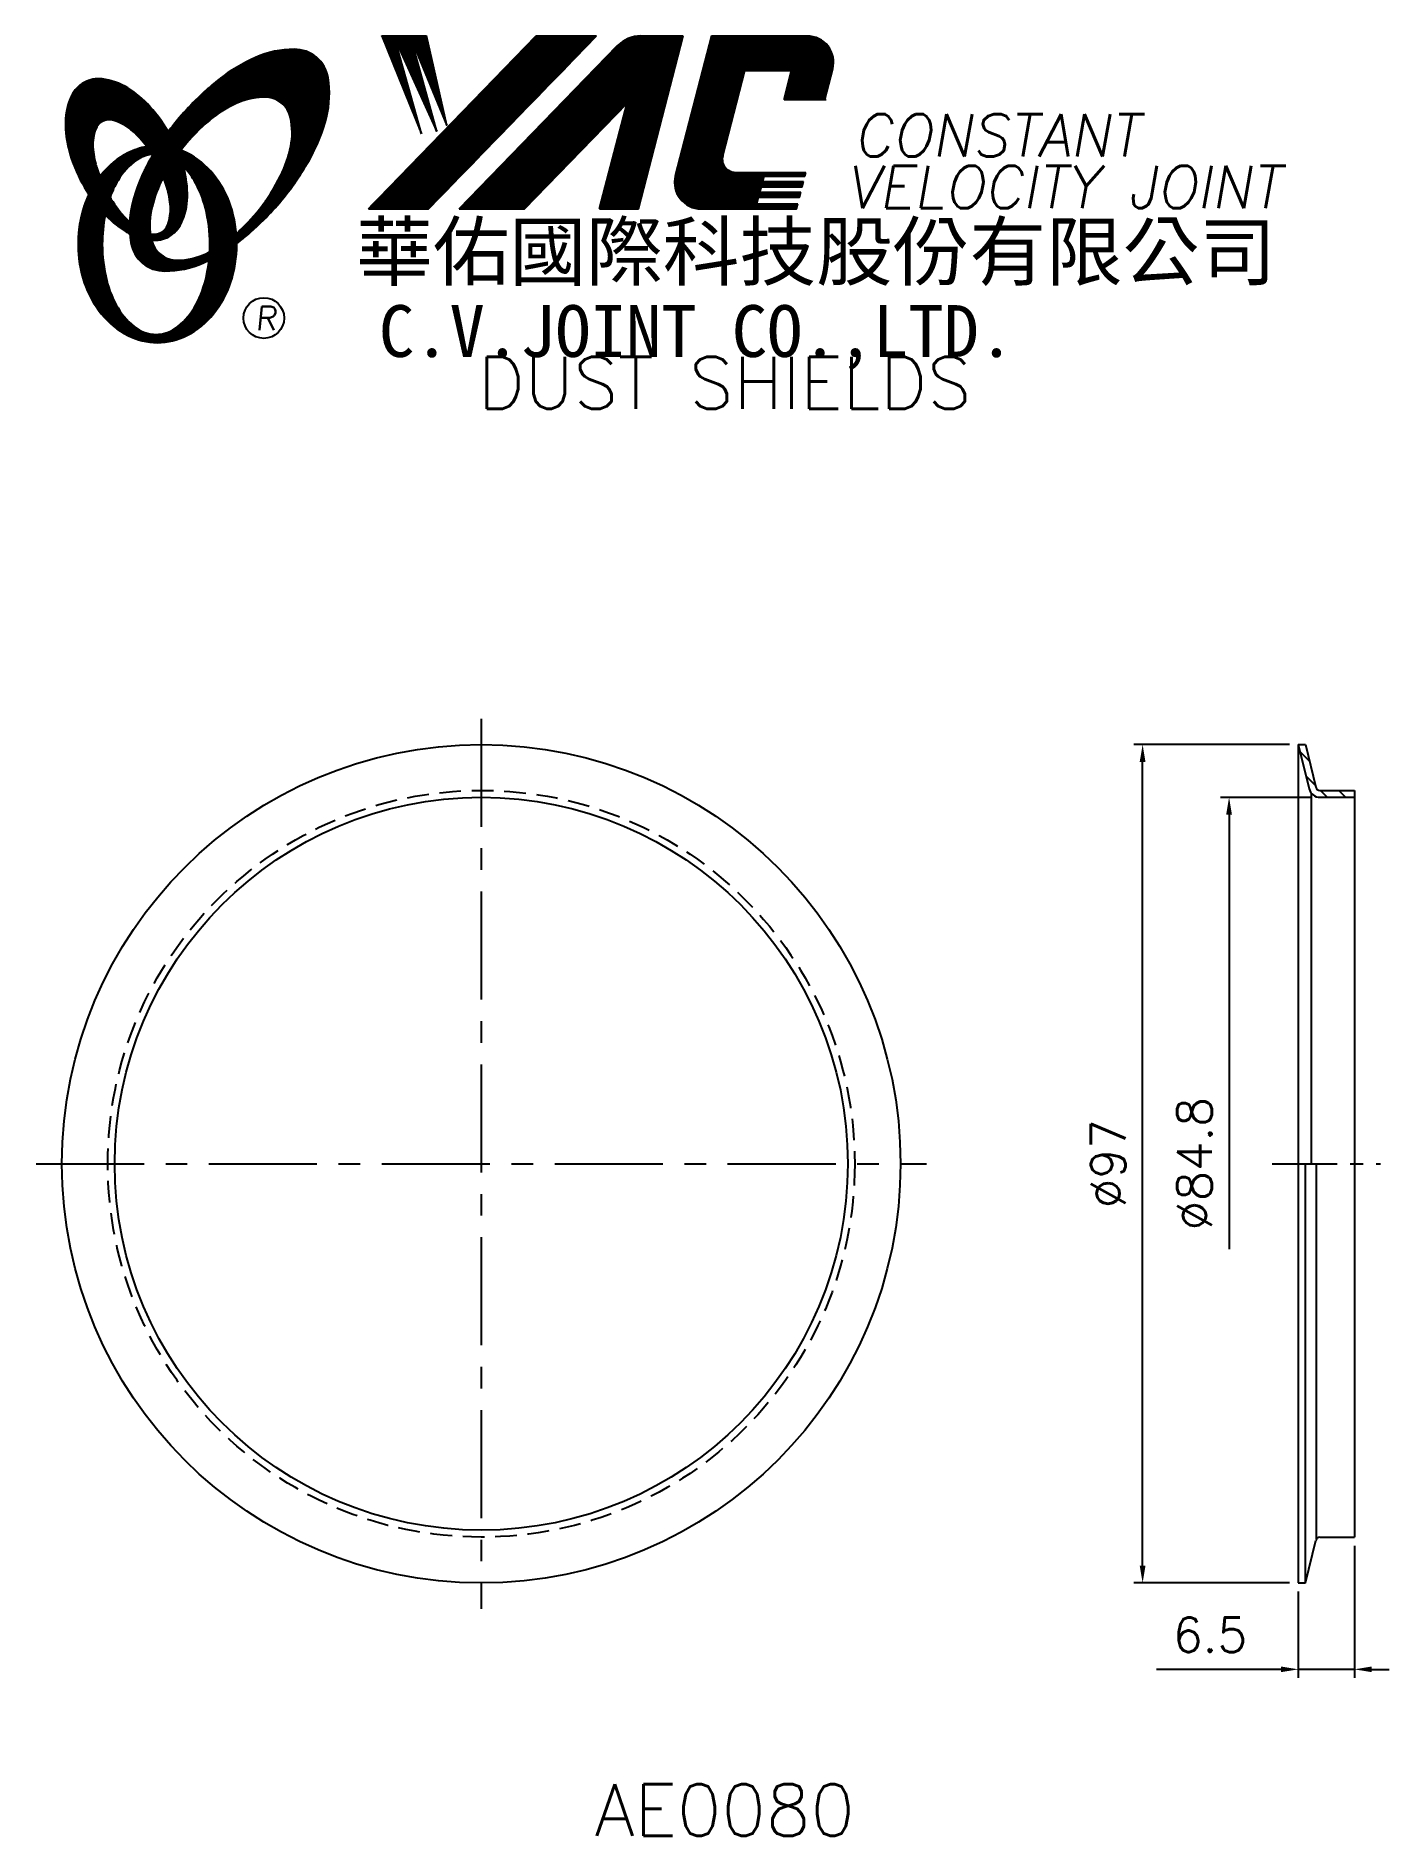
# Model space of a CAD drawing. Extents: x 88 to 245, y -2 to 206.
import ezdxf
from ezdxf.enums import TextEntityAlignment as Align

# ---------------------------------------------------------------- set-up
doc = ezdxf.new("R2010")
doc.units = 0
doc.header["$LTSCALE"] = 10
doc.header["$MEASUREMENT"] = 0
doc.linetypes.add('CENTER', pattern=[2, 1.25, -0.25, 0.25, -0.25])
doc.linetypes.add('HIDDEN', pattern=[0.375, 0.25, -0.125])
doc.layers.get('0').update_dxf_attribs({"linetype": 'CONTINUOUS'})
doc.layers.get('DEFPOINTS').update_dxf_attribs({"linetype": 'CONTINUOUS'})
doc.layers.add('4', color=4, linetype='CONTINUOUS')
doc.styles.add('CHINA', font='KAIU.TTF')
doc.styles.add('ITALICC', font='simplex.shx')
doc.dimstyles.new('STANDARD$0', dxfattribs={"dimtxt": 4, "dimasz": 2, "dimexe": 1, "dimexo": 1, "dimgap": 2, "dimtad": 1, "dimdec": 4, "dimzin": 10, "dimtxsty": 'ITALICC', "dimcen": 2, "dimclrd": 5, "dimclre": 5, "dimclrt": 18, "dimaunit": 1, "dimazin": 3, "dimtp": 0.1, "dimtfac": 0.7, "dimtdec": 4, "dimtmove": 0, "dimatfit": 3, "dimtolj": 1, "dimtzin": 10})
pattern_1 = [(45, (-7.15841, -1.155877), (-0.00883883476, 0.00883883476), [])]
pattern_2 = [(45, (161.432135, -37.460287), (-0.00727476112, 0.00727476112), [])]

# ---------------------------------------------------------------- blocks, each defined once
blk = doc.blocks.new('*D14')
at = {"color": 5, "linetype": 'BYBLOCK'}
for p, q in [((235.99, 118.18), (225.48, 118.18)), ((226.48, 116.18), (226.48, 65.88))]:
    blk.add_line(p, q, dxfattribs=at)
blk.add_solid([(226.14, 116.18), (226.81, 116.18), (226.48, 118.18)], dxfattribs=at)
at = {"layer": 'DEFPOINTS', "color": 0, "linetype": 'BYBLOCK'}
for p in [(226.48, 118.18), (236.99, 118.18), (234.48, 33.38)]:
    blk.add_point(p, dxfattribs=at)
at = {"color": 18, "linetype": 'BYBLOCK', "insert": (222.48, 75.78), "char_height": 4, "attachment_point": 5, "rotation": 90, "style": 'ITALICC'}
blk.add_mtext('\\A1;∅84.8', dxfattribs=at)
blk = doc.blocks.new('*D15')
at = {"color": 5, "linetype": 'BYBLOCK'}
for p, q in [((233.48, 124.28), (215.48, 124.28)), ((216.48, 29.28), (216.48, 122.28)), ((233.48, 27.28), (215.48, 27.28))]:
    blk.add_line(p, q, dxfattribs=at)
for points in [[(216.14, 122.28), (216.81, 122.28), (216.48, 124.28)], [(216.14, 29.28), (216.81, 29.28), (216.48, 27.28)]]:
    blk.add_solid(points, dxfattribs=at)
at = {"layer": 'DEFPOINTS', "color": 0, "linetype": 'BYBLOCK'}
for p in [(216.48, 124.28), (234.48, 124.28), (234.48, 27.28)]:
    blk.add_point(p, dxfattribs=at)
at = {"color": 18, "linetype": 'BYBLOCK', "insert": (212.48, 75.78), "char_height": 4, "attachment_point": 5, "rotation": 90, "style": 'ITALICC'}
blk.add_mtext('\\A1;∅97', dxfattribs=at)
blk = doc.blocks.new('*D16')
at = {"color": 5, "linetype": 'BYBLOCK'}
for p, q in [((240.98, 31.58), (240.98, 16.28)), ((234.48, 26.28), (234.48, 16.28)), ((232.48, 17.28), (218.09, 17.28)), ((240.98, 17.28), (234.48, 17.28)), ((242.98, 17.28), (244.98, 17.28))]:
    blk.add_line(p, q, dxfattribs=at)
for points in [[(232.48, 17.61), (232.48, 16.95), (234.48, 17.28)], [(242.98, 17.61), (242.98, 16.95), (240.98, 17.28)]]:
    blk.add_solid(points, dxfattribs=at)
at = {"layer": 'DEFPOINTS', "color": 0, "linetype": 'BYBLOCK'}
for p in [(240.98, 32.58), (234.48, 27.28), (234.48, 17.28)]:
    blk.add_point(p, dxfattribs=at)
at = {"color": 18, "linetype": 'BYBLOCK', "insert": (224.28, 21.28), "char_height": 4, "attachment_point": 5, "style": 'ITALICC'}
blk.add_mtext('\\A1;6.5', dxfattribs=at)

msp = doc.modelspace()

# ---------------------------------------------------------------- hatches: boundary and pattern name
at = {"layer": '4', "linetype": 'CONTINUOUS'}
h = msp.add_hatch(dxfattribs=at)
h.set_pattern_fill('ANSI31', color=5, scale=0.1, style=0)
h.set_pattern_definition(pattern_1)
h.paths.add_polyline_path([(153.3003, 206.27511), (146.34299, 206.27511), (126.92638, 186.27135), (133.88369, 186.27135)])
h.paths.add_polyline_path([(156.84719, 198.50954), (153.66681, 186.27135), (158.1478, 186.27135), (163.34623, 206.27511), (158.44951, 206.27511, 0.202785967), (155.71543, 205.11869), (137.4213, 186.27135), (144.96821, 186.27135)])
h.paths.add_polyline_path([(170.47429, 202.27669), (175.86801, 202.27669), (174.99899, 198.93267), (179.71581, 198.93267), (180.63253, 202.46024, 0.490800957), (177.68233, 206.27511), (166.64802, 206.27511), (162.44096, 190.08622, 0.490800957), (165.39116, 186.27135), (176.42548, 186.27135), (176.57992, 186.86566), (171.8631, 186.86566), (172.05647, 187.60974), (176.77329, 187.60974), (176.93185, 188.21988), (172.21503, 188.21988), (172.37627, 188.84035), (177.09309, 188.84035), (177.24927, 189.44134), (172.53245, 189.44134), (172.68925, 190.04472), (177.40608, 190.04472), (177.52281, 190.49391), (169.38306, 190.49391, -0.490800957), (167.90796, 192.40135)])
h = msp.add_hatch(dxfattribs=at)
h.set_pattern_fill('ANSI31', color=1, scale=0.1, style=0)
h.set_pattern_definition(pattern_1)
h.paths.add_polyline_path([(133.65836, 206.27511), (128.48103, 206.27511), (133.05179, 194.97137), (129.98586, 205.92935), (134.8206, 195.20703), (131.87259, 205.92935), (135.9998, 195.91399)])
h = msp.add_hatch(dxfattribs=at)
h.set_pattern_fill('ANSI31', color=5, scale=0.082305, style=0)
h.set_pattern_definition([(45, (-7.15841, -1.155877), (-0.00727476112, 0.00727476112), [])])
h.paths.add_polyline_path([(114.87706, 199.21263, -0.172879177), (116.81854, 198.55406, -0.172879177), (117.90583, 196.81601, -0.104527385), (117.93361, 193.48782, -0.065680101), (116.76407, 190.08586, -0.051823203), (114.32366, 186.24347, -0.044272532), (111.64869, 183.41714, -0.020203161), (111.70227, 182.27922, 0.006517006), (112.10682, 182.5913, 0.049863361), (116.66025, 187.00436, 0.049863361), (120.24988, 192.23152, 0.063682799), (122.07093, 196.85887, 0.103597411), (122.26023, 201.44284, 0.177892575), (120.91162, 203.81312, 0.177892575), (118.34923, 204.74645, 0.103597411), (113.86143, 203.7934, 0.063682799), (109.60368, 201.22433, 0.049863361), (105.05026, 196.81126, 0.016070017), (103.77956, 195.20495, -0.007061632), (104.02684, 194.76792, -0.031648676), (104.97943, 192.73134, -0.008069351), (105.41134, 193.29565, -0.051823203), (108.58971, 196.55411, -0.065680101), (111.63164, 198.47446, -0.104527385)])
h.paths.add_polyline_path([(101.80139, 186.05131, -0.065680101), (102.97092, 189.45326, -0.006063428), (103.21486, 189.92828, 0.027613469), (102.48803, 191.51635, 0.017011252), (101.95461, 192.45133, 0.007829282), (101.46062, 191.5841, 0.063682799), (99.63958, 186.95675, 0.103597411), (99.45028, 182.37278, 0.177892575), (100.79889, 180.0025, 0.177892575), (103.36128, 179.06918, 0.103597411), (107.84908, 180.02222, 0.008811776), (108.47604, 180.3123, 0.013922709), (108.55337, 181.28211, -0.009086703), (108.10336, 181.06466, -0.104527385), (104.85794, 180.3265, -0.172879177), (102.91646, 180.98507, -0.172879177), (101.82917, 182.72312, -0.104527385)])
h = msp.add_hatch(dxfattribs=at)
h.set_pattern_fill('ANSI31', color=3, scale=0.082305, style=0)
h.set_pattern_definition(pattern_2)
h.paths.add_polyline_path([(99.08056, 200.26346, 0.106488277), (96.13868, 201.30204, 0.158297415), (94.04848, 200.90699, 0.158297415), (92.58915, 199.3593, 0.106488277), (91.87833, 196.32154, 0.071723199), (92.29638, 193.00858, 0.058080454), (93.84136, 189.19319, 0.058080454), (96.22241, 185.8354, 0.071723199), (98.78765, 183.69765, 0.020895977), (99.32784, 183.39566, -0.030777155), (99.31193, 184.77188, -0.042059526), (98.21557, 185.93464, -0.04691039), (96.59641, 188.41579, -0.04691039), (95.46813, 191.15527, -0.060581117), (95.06603, 193.41734, -0.10187153), (95.37765, 195.50554, -0.185892489), (96.15774, 196.39719, -0.185892489), (97.33438, 196.53531, -0.10187153), (99.23203, 195.60977, -0.060581117), (100.86886, 193.9975, -0.04691039), (102.48803, 191.51635, -0.04691039), (103.61631, 188.77686, -0.060581117), (104.01841, 186.5148, -0.10187153), (103.70679, 184.4266, -0.185892489), (102.9267, 183.53495, -0.185892489), (101.75006, 183.39683, -0.002013383), (101.70926, 183.40746, 0.021593804), (101.82917, 182.72312, 0.006477741), (101.84717, 182.64608, 0.14950097), (103.81973, 183.05412, 0.158297415), (105.27906, 184.60181, 0.106488277), (105.98987, 187.63958, 0.071723199), (105.57183, 190.95253, 0.058080454), (104.02684, 194.76792, 0.058080454), (101.6458, 198.12571, 0.071723199)])
h = msp.add_hatch(dxfattribs=at)
h.set_pattern_fill('ANSI31', color=1, scale=0.082305, style=0)
h.set_pattern_definition(pattern_2)
h.paths.add_polyline_path([(100.17418, 191.94001, -0.120168026), (101.86597, 192.5934, 0.016865385), (101.26621, 193.47614, 0.076648372), (99.10999, 192.75723, 0.104809576), (96.02553, 190.24413, 0.005838257), (95.85859, 190.03192, 0.028089978), (96.59641, 188.41579, 0.014237292), (97.03854, 187.63074, -0.045767751), (97.96372, 189.56759, -0.106890197)])
h.paths.add_polyline_path([(96.14281, 182.1854, -0.048711043), (96.47292, 185.56573, -0.007865741), (96.22241, 185.8354, -0.037695478), (94.58654, 187.95416, 0.03042545), (94.06121, 186.65019, 0.080710289), (93.33577, 182.1854, 0.080710289), (94.06121, 177.7206, 0.089265679), (96.02553, 174.12666, 0.104809576), (99.10999, 171.61356, 0.11926607), (102.51918, 170.78863, 0.11926607), (105.92837, 171.61356, 0.104809576), (109.01283, 174.12666, 0.089265679), (110.97715, 177.7206, 0.080710289), (111.70258, 182.1854, 0.080710289), (110.97715, 186.65019, 0.089265679), (109.01283, 190.24413, 0.104809576), (105.92837, 192.75723, 0.025513357), (105.23514, 193.06998, 0.004818181), (104.97943, 192.73134, -0.023722145), (105.52065, 191.13459, -0.065307489), (106.75583, 189.56759, -0.073950765), (108.06828, 186.36986, -0.060532391), (108.57673, 182.1854, -0.060532391), (108.06828, 178.00093, -0.073950765), (106.75583, 174.8032, -0.106890197), (104.54537, 172.43078, -0.153118262), (102.35977, 171.7454, -0.153118262), (100.17418, 172.43078, -0.106890197), (97.96372, 174.8032, -0.073950765), (96.65127, 178.00093, -0.060532391)])
h = msp.add_hatch(dxfattribs=at)
h.set_pattern_fill('ANSI31', color=5, scale=12, angle=90, style=0)
h.set_pattern_definition([(135, (-7.3518, -3.6164), (-1.06066, -1.06066), [])])
h.paths.add_polyline_path([(236.9944, 118.98101, -0.34523066), (236.50886, 119.36162), (235.29918, 124.28101), (234.47534, 124.28101), (235.73201, 119.17059, 0.34523066), (236.9944, 118.18101), (240.97534, 118.18101), (240.97534, 118.98101)])

# ---------------------------------------------------------------- linework, layer by layer
at = {"layer": '4', "color": 5, "linetype": 'CONTINUOUS'}
for p, q in [((126.92638, 186.27135), (146.34299, 206.27511)), ((133.88369, 186.27135), (153.3003, 206.27511)), ((146.34299, 206.27511), (153.3003, 206.27511)), ((158.1478, 186.27135), (163.34623, 206.27511)), ((158.44951, 206.27511), (163.34623, 206.27511)), ((162.44096, 190.08622), (166.64802, 206.27511)), ((166.64802, 206.27511), (177.68233, 206.27511)), ((137.4213, 186.27135), (155.71543, 205.11869)), ((167.90796, 192.40135), (170.47429, 202.27669)), ((170.47429, 202.27669), (175.86801, 202.27669)), ((174.99899, 198.93267), (175.86801, 202.27669)), ((179.71581, 198.93267), (180.63253, 202.46024)), ((144.96821, 186.27135), (156.84719, 198.50954)), ((153.66681, 186.27135), (156.84719, 198.50954)), ((174.99899, 198.93267), (179.86624, 198.93267)), ((169.38306, 190.49391), (177.52281, 190.49391)), ((172.53245, 189.44134), (172.68925, 190.04472)), ((172.68925, 190.04472), (177.40608, 190.04472)), ((177.40608, 190.04472), (177.52281, 190.49391)), ((171.8631, 186.86566), (172.05647, 187.60974)), ((172.05647, 187.60974), (176.77329, 187.60974)), ((172.21503, 188.21988), (172.37627, 188.84035)), ((172.21503, 188.21988), (176.93185, 188.21988)), ((172.37627, 188.84035), (177.09309, 188.84035)), ((172.53245, 189.44134), (177.24927, 189.44134)), ((176.77329, 187.60974), (176.93185, 188.21988)), ((177.09309, 188.84035), (177.24927, 189.44134)), ((126.92638, 186.27135), (133.88369, 186.27135)), ((137.4213, 186.27135), (144.96821, 186.27135)), ((153.66681, 186.27135), (158.1478, 186.27135)), ((165.39116, 186.27135), (176.42548, 186.27135)), ((171.8631, 186.86566), (176.57992, 186.86566)), ((176.42548, 186.27135), (176.57992, 186.86566))]:
    msp.add_line(p, q, dxfattribs=at)
at = {"layer": '4', "color": 1, "linetype": 'CONTINUOUS'}
for p, q in [((128.48103, 206.27511), (133.65836, 206.27511)), ((128.48103, 206.27511), (133.05179, 194.97137)), ((135.9998, 195.91399), (133.65836, 206.27511)), ((129.98586, 205.92935), (134.8206, 195.20703)), ((133.05179, 194.97137), (129.98586, 205.92935)), ((134.8206, 195.20703), (131.87259, 205.92935)), ((131.87259, 205.92935), (135.9998, 195.91399))]:
    msp.add_line(p, q, dxfattribs=at)
at = {"layer": '4', "color": 5, "linetype": 'CENTER'}
for p, q in [((139.97536, 127.28101), (139.97536, 24.28101)), ((88.47536, 75.78101), (191.47536, 75.78101))]:
    msp.add_line(p, q, dxfattribs=at)
at = {"layer": '4', "color": 7, "linetype": 'CONTINUOUS'}
for p, q in [((234.47534, 124.28101), (234.47534, 27.28101)), ((234.47534, 124.28101), (235.73201, 119.17059)), ((234.47534, 124.28101), (235.29918, 124.28101)), ((235.29918, 124.28101), (236.50886, 119.36162)), ((236.9944, 118.98101), (240.97534, 118.98101)), ((240.97534, 118.98101), (240.97534, 32.58101)), ((235.97534, 118.67384), (235.97534, 75.78101)), ((236.9944, 118.18101), (240.97534, 118.18101)), ((235.29918, 27.28101), (235.29918, 75.78101)), ((236.60245, 32.39147), (236.60245, 75.78101)), ((235.29918, 27.28101), (236.50886, 32.20041)), ((236.9944, 32.58101), (240.97534, 32.58101)), ((234.47534, 27.28101), (235.29918, 27.28101))]:
    msp.add_line(p, q, dxfattribs=at)
at = {"layer": '4', "color": 5, "linetype": 'CENTER', "ltscale": 0.6}
msp.add_line((231.47534, 75.78101), (243.97534, 75.78101), dxfattribs=at)
at = {"layer": '4', "color": 5, "linetype": 'CONTINUOUS'}
for points in [[(111.70227, 182.27922, 0.006517006), (112.10682, 182.5913, 0.049863361), (116.66025, 187.00436, 0.049863361), (120.24988, 192.23152, 0.063682799), (122.07093, 196.85887, 0.103597411), (122.26023, 201.44284, 0.177892575), (120.91162, 203.81312, 0.177892575), (118.34923, 204.74645, 0.103597411), (113.86143, 203.7934, 0.063682799), (109.60368, 201.22433, 0.049863361), (105.05026, 196.81126, 0.016070017), (103.77956, 195.20495)], [(111.64869, 183.41714, 0.044272532), (114.32366, 186.24347, 0.051823203), (116.76407, 190.08586, 0.065680101), (117.93361, 193.48782, 0.104527385), (117.90583, 196.81601, 0.172879177), (116.81854, 198.55406, 0.172879177), (114.87706, 199.21263, 0.104527385), (111.63164, 198.47446, 0.065680101), (108.58971, 196.55411, 0.051823203), (105.41134, 193.29565, 0.008069351), (104.97943, 192.73134)], [(101.95461, 192.45133, 0.007829282), (101.46062, 191.5841, 0.063682799), (99.63958, 186.95675, 0.103597411), (99.45028, 182.37278, 0.177892575), (100.79889, 180.0025, 0.177892575), (103.36128, 179.06918, 0.103597411), (107.84908, 180.02222, 0.008811776), (108.47604, 180.3123, 0.008811776)], [(103.21486, 189.92828, 0.006063428), (102.97092, 189.45326, 0.065680101), (101.80139, 186.05131, 0.104527385), (101.82917, 182.72312, 0.172879177), (102.91646, 180.98507, 0.172879177), (104.85794, 180.3265, 0.104527385), (108.10336, 181.06466, 0.009086703), (108.55337, 181.28211, 0.009086703)]]:
    msp.add_lwpolyline(points, format="xyb", dxfattribs=at)
at = {"layer": '4', "color": 3, "linetype": 'CONTINUOUS'}
for points in [[(101.84717, 182.64608, 0.14950097), (103.81973, 183.05412, 0.158297415), (105.27906, 184.60181, 0.106488277), (105.98987, 187.63958, 0.071723199), (105.57183, 190.95253, 0.058080454), (104.02684, 194.76792, 0.058080454), (101.6458, 198.12571, 0.071723199), (99.08056, 200.26346, 0.106488277), (96.13868, 201.30204, 0.158297415), (94.04848, 200.90699, 0.158297415), (92.58915, 199.3593, 0.106488277), (91.87833, 196.32154, 0.071723199), (92.29638, 193.00858, 0.058080454), (93.84136, 189.19319, 0.058080454), (96.22241, 185.8354, 0.071723199), (98.78765, 183.69765, 0.020895977), (99.32784, 183.39566, 0.020895977)], [(101.70926, 183.40746, 0.002013383), (101.75006, 183.39683, 0.185892489), (102.9267, 183.53495, 0.185892489), (103.70679, 184.4266, 0.10187153), (104.01841, 186.5148, 0.060581117), (103.61631, 188.77686, 0.04691039), (102.48803, 191.51635, 0.04691039), (100.86886, 193.9975, 0.060581117), (99.23203, 195.60977, 0.10187153), (97.33438, 196.53531, 0.185892489), (96.15774, 196.39719, 0.185892489), (95.37765, 195.50554, 0.10187153), (95.06603, 193.41734, 0.060581117), (95.46813, 191.15527, 0.04691039), (96.59641, 188.41579, 0.04691039), (98.21557, 185.93464, 0.042059526), (99.31193, 184.77188, 0.042059526)]]:
    msp.add_lwpolyline(points, format="xyb", dxfattribs=at)
at = {"layer": '4', "color": 1, "linetype": 'CONTINUOUS'}
for points in [[(94.58654, 187.95416, 0.03042545), (94.06121, 186.65019, 0.080710289), (93.33577, 182.1854, 0.080710289), (94.06121, 177.7206, 0.089265679), (96.02553, 174.12666, 0.104809576), (99.10999, 171.61356, 0.11926607), (102.51918, 170.78863, 0.11926607), (105.92837, 171.61356, 0.104809576), (109.01283, 174.12666, 0.089265679), (110.97715, 177.7206, 0.080710289), (111.70258, 182.1854, 0.080710289), (110.97715, 186.65019, 0.089265679), (109.01283, 190.24413, 0.104809576), (105.92837, 192.75723, 0.025513357), (105.23514, 193.06998, 0.025513357)], [(101.26621, 193.47614, 0.076648372), (99.10999, 192.75723, 0.104809576), (96.02553, 190.24413, 0.005838257), (95.85859, 190.03192, 0.005838257)], [(101.86597, 192.5934, 0.120168026), (100.17418, 191.94001, 0.106890197), (97.96372, 189.56759, 0.045767751), (97.03854, 187.63074, 0.045767751)], [(96.47292, 185.56573, 0.048711043), (96.14281, 182.1854, 0.060532391), (96.65127, 178.00093, 0.073950765), (97.96372, 174.8032, 0.106890197), (100.17418, 172.43078, 0.153118262), (102.35977, 171.7454, 0.153118262), (104.54537, 172.43078, 0.106890197), (106.75583, 174.8032, 0.073950765), (108.06828, 178.00093, 0.060532391), (108.57673, 182.1854, 0.060532391), (108.06828, 186.36986, 0.073950765), (106.75583, 189.56759, 0.065307489), (105.52065, 191.13459)]]:
    msp.add_lwpolyline(points, format="xyb", dxfattribs=at)
at = {"layer": '4', "color": 5, "linetype": 'CONTINUOUS'}
msp.add_circle((114.82342, 173.63968), 2.35282, dxfattribs=at)
at = {"layer": '4', "color": 7, "linetype": 'CONTINUOUS'}
for radius in [48.5, 42.4]:
    msp.add_circle((139.97536, 75.78101), radius, dxfattribs=at)
at = {"layer": '4', "color": 5, "linetype": 'HIDDEN'}
msp.add_circle((139.97536, 75.78101), 43.2, dxfattribs=at)
at = {"layer": '4', "color": 5, "linetype": 'CONTINUOUS'}
for centre, radius, start, end in [((158.44951, 202.46487), 3.81024, 90, 135.8533387), ((177.68233, 203.22691), 3.04819, 345.4326059, 90), ((169.38306, 192.01801), 1.5241, 165.4326059, 270), ((165.39116, 189.31954), 3.04819, 165.4326059, 270)]:
    msp.add_arc(centre, radius, start, end, dxfattribs=at)
at = {"layer": '4', "color": 7, "linetype": 'CONTINUOUS'}
for centre, radius, start, end in [((236.9944, 119.48101), 1.3, 193.8150253, 270), ((236.9944, 119.48101), 0.5, 193.8150253, 270), ((236.9944, 32.08101), 0.5, 90, 166.1849747)]:
    msp.add_arc(centre, radius, start, end, dxfattribs=at)

# ---------------------------------------------------------------- texts
at = {"layer": '4', "color": 5, "linetype": 'CONTINUOUS', "style": 'ITALICC'}
for s, height, oblique, p in [('CONSTANT', 4.9, 10, (183.07519, 192.34181)), ('VELOCITY JOINT', 4.9, 10, (182.19697, 186.34643)), ('R', 2.75625, 5, (113.86473, 172.23007))]:
    msp.add_text(s, height=height, dxfattribs=dict(at, oblique=oblique)).set_placement(p)
at = {"layer": '4', "color": 7, "linetype": 'CONTINUOUS', "style": 'CHINA'}
for s, height, p in [('華佑國際科技股份有限公司', 6.5, (125.51302, 178.0815)), ('C.V.JOINT CO.,LTD.', 6, (128.14166, 169.13528))]:
    msp.add_text(s, height=height, dxfattribs=at).set_placement(p)
at = {"layer": '4', "color": 18, "linetype": 'CONTINUOUS', "style": 'ITALICC'}
for s, p in [('DUST SHIELDS', (168.14438, 163.14246)), ('AE0080', (168.14438, -2.00493))]:
    msp.add_text(s, height=6, dxfattribs=at).set_placement(p, align=Align.CENTER)

# ---------------------------------------------------------------- dimensions: what is measured, and where the dimension line sits
at = {"layer": '4', "color": 7, "linetype": 'CONTINUOUS'}
dim = msp.add_linear_dim(base=(216.47532, 124.28101), p1=(234.47534, 27.28101), p2=(234.47534, 124.28101), angle=90, text='%%C97', dimstyle='STANDARD$0', dxfattribs=at)
dim.commit()
dim.dimension.update_dxf_attribs({"geometry": '*D15', "text_midpoint": (212.47532, 75.78101)})
dim = msp.add_linear_dim(base=(226.47531, 118.18101), p1=(234.47534, 33.38101), p2=(236.9944, 118.18101), angle=90, text='%%C84.8', dimstyle='STANDARD$0', override={"dimcen": -2, "dimse1": 1, "dimsd1": 1}, dxfattribs=at)
dim.commit()
dim.dimension.update_dxf_attribs({"geometry": '*D14', "text_midpoint": (222.47531, 75.78101)})
dim = msp.add_linear_dim(base=(234.47534, 17.28102), p1=(240.97534, 32.58101), p2=(234.47534, 27.28101), text='6.5', dimstyle='STANDARD$0', dxfattribs=at)
dim.commit()
dim.dimension.update_dxf_attribs({"geometry": '*D16', "text_midpoint": (224.28487, 21.28102)})

doc.saveas('drawing.dxf')
